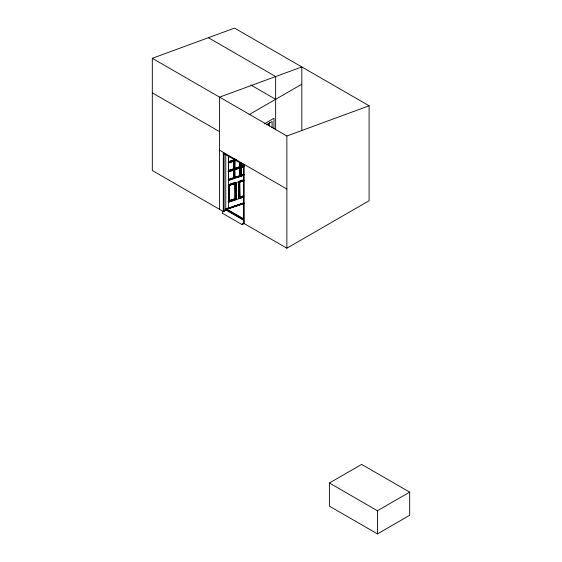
<?xml version="1.0" encoding="UTF-8"?>
<svg xmlns="http://www.w3.org/2000/svg" width="562" height="562" viewBox="0 0 562 562"><rect width="100%" height="100%" fill="white"/><g stroke="black" fill="none" stroke-linecap="round" stroke-linejoin="round"><path stroke-width="0.84" d="M223.774 211.783L223.774 211.186L225.762 210.125L225.762 154.473M243.395 164.849L243.711 223.831L242.229 224.681L222.299 213.174L222.376 212.218L223.774 211.186M234.888 159.875L234.663 160.465L236.328 159.917M235.042 183.451L229.17 185.39L229.17 200.725L235.042 198.779L235.042 183.451L229.17 185.39M225.762 210.125L224.336 210.771L226.577 209.085L243.557 218.885M233.708 160.107L234.333 160.577L228.502 162.509L228.692 156.587M240.494 163.128L240.494 167.392L234.663 169.324L234.86 160.823M228.502 180.219L228.502 171.677L228.502 180.219L234.333 178.287L234.333 169.752L228.502 171.677M234.663 178.182L234.663 169.64L240.494 167.708L240.494 176.25C238.162 177.437 234.909 177.269 234.445 177.957L240.276 176.032L239.763 175.674L234.74 177.332M243.325 175.316L240.831 176.138L241.014 175.407M228.502 202.067L228.692 185.102L236.145 182.545L236.145 199.538L228.502 202.067L228.502 185.074L236.145 182.545M243.599 197.072L239.012 198.59L239.201 181.624L243.789 180.121L228.615 185.186M228.284 162.285L233.736 160.142L233.708 158.379M228.228 171.403L234.333 169.436L233.764 169.007L233.764 161.189L234.333 160.894L234.86 177.501L239.925 175.829L240.494 176.25M228.53 170.518L233.595 168.853L234.438 169.541L228.615 171.473M234.115 169.527L233.708 170.04M234.445 169.106L234.881 168.614M240.901 162.98C241.217 167.645 239.363 167.483 243.908 165.628M235.555 182.868L235.928 182.327L233.637 183.086M228.446 201.196L235.415 198.962L235.408 182.671L235.555 199.103M239.229 197.887L238.794 198.372L243.381 196.855M234.333 169.752L233.764 170.04L233.764 177.866L234.333 178.287M240.494 167.708L239.869 168.003L239.897 175.815M229.17 200.725L229.521 185.636M239.679 197.248L240.03 196.953L239.679 181.912L239.679 197.248L243.353 196.033M243.711 222.692L242.306 223.725L242.229 224.681M249.135 114.62L301.815 84.209M264.259 123.872L273.975 118.259L273.975 128.796M266.88 124.518L272.106 121.497L272.106 127.595M243.711 223.29L286.866 248.207L369.094 200.732L369.094 105.782L234.537 28.1L152.309 58.308L152.309 170.525L223.304 211.509L223.311 152.351M329.409 483.011L361.647 464.395L409.691 492.136L409.691 515.291L377.453 533.9L329.409 506.165L329.409 483.011L377.453 510.746L409.691 492.136M152.309 58.308L286.866 135.997L369.094 105.782M228.579 161.659L233.595 160.001L234.115 160.36M228.692 161.828L233.764 160.156M228.172 162.172L234.003 160.247L234.438 160.69L228.615 162.615M228.228 162.228L234.059 160.303M229.008 162.214L233.174 160.837M229.113 162.327L233.279 160.95M234.775 160.577L236.44 160.03M228.284 162.601L228.692 162.847L228.502 171.361L228.502 162.818L234.333 160.894M234.663 169.324L234.663 160.781L236.328 160.233M228.615 162.931L234.438 161.006M234.663 160.781L236.44 160.339M229.254 170.279L233.595 168.839L233.595 161.076M235.415 168.242L239.756 166.802L239.763 162.495M243.746 165.46L240.852 166.436L243.775 165.488M234.74 168.481L239.721 166.759L240.276 167.174L235.281 168.825M234.86 168.649L239.925 166.97L240.494 167.392M228.228 171.087L234.059 169.155L234.003 161.413M234.34 168.993L240.22 167.118M240.501 166.956L243.887 165.909M240.606 167.062L243.943 165.959M228.172 171.347L230.673 170.518M240.606 167.378L243.325 166.457M240.936 167.392L243.437 166.57M228.579 171.593L233.595 169.935L233.595 177.711L234.115 178.07L228.284 180.002L228.72 179.51M235.457 169.317L239.763 167.89L239.763 175.674M243.775 166.57L240.901 167.518L240.831 176.138M243.325 166.774L240.831 167.602L241.042 175.435L243.908 174.487M228.615 171.789L234.438 169.857L234.003 169.415M240.606 167.82L234.663 169.64M240.936 167.708L243.915 166.682M228.53 179.376L233.595 177.711M240.901 175.295L243.775 174.346M228.692 179.545L233.764 177.866M228.172 179.889L243.908 174.754M241.442 175.646L243.943 174.817M228.615 180.332L243.465 175.414M228.228 184.8L235.654 182.341M230.575 184.097L228.502 185.074M242.615 180.114L238.794 181.378L239.124 198.702L238.464 198.042M239.012 198.59L239.012 181.596L243.648 180.009M234.937 198.667L229.057 200.613L229.057 185.284L234.937 183.338L235.042 198.779M243.978 180.346L239.567 181.807L239.567 197.136L243.824 195.695M239.679 181.912L243.353 180.697M240.03 182.158L243.824 180.908M228.53 201.224L234.642 199.201M239.798 197.494L242.854 196.461M239.089 197.747L243.648 196.236M236.145 199.538L235.576 199.117L228.284 201.849L235.928 199.32L235.415 198.962M239.201 197.915L243.789 196.398M228.172 201.737L235.815 199.208L236.258 199.65L236.258 182.657L235.871 182.271M238.681 198.26L243.269 196.742M228.615 202.18L243.465 197.262M225.32 209.064L227.743 208.214M234.192 206.121L243.248 203.065M225.327 209.176L243.135 203.212M225.299 209.212L243.929 203.093M225.524 209.661L243.374 203.732M234.804 160.858L234.445 160.563M228.636 171.754L228.284 171.459M208.376 37.71L275.647 76.551L275.647 129.864M250.912 85.031L275.647 99.312M152.309 92.835L219.587 131.677M219.587 150.202L286.866 189.043M226.732 209.352L242.974 218.73M225.798 209.535L243.522 219.763M225.643 209.802L243.36 220.03M239.897 166.956L239.869 162.608M234.445 169.415L234.881 169.696M241.014 166.549L241.042 163.12M234.389 169.05L234.775 169.436L240.606 167.504L240.164 167.062L240.164 162.79M240.557 175.864L240.936 176.25L241.014 163.092M234.34 177.852L234.775 178.287L234.775 159.039M234.003 170.272L234.003 177.957L234.438 178.4L234.438 159.144M228.397 208.249L228.615 155.534M377.453 510.746L377.453 533.9M301.815 130.468L301.815 66.941L219.587 97.149L219.587 209.366M286.866 135.997L286.866 248.207M269.317 122.502L269.317 125.986M268.355 123.45L268.355 125.2M244.175 164.399L244.175 223.564M243.711 164.125L243.711 165.024L223.774 153.517L223.774 152.618M240.606 162.362L240.606 176.363L240.164 175.92L240.164 167.378M240.22 162.847L240.22 175.976M235.576 182.84L235.576 199.117M234.059 158.758L234.059 178.013M234.003 158.54L234.003 160.247M228.502 155.674L228.502 162.509M224.083 153.7L224.083 211.361M228.692 170.623L228.284 171.143L234.115 169.211L228.692 170.623M244.027 203.374L225.376 209.528L244.027 203.395"/></g></svg>
